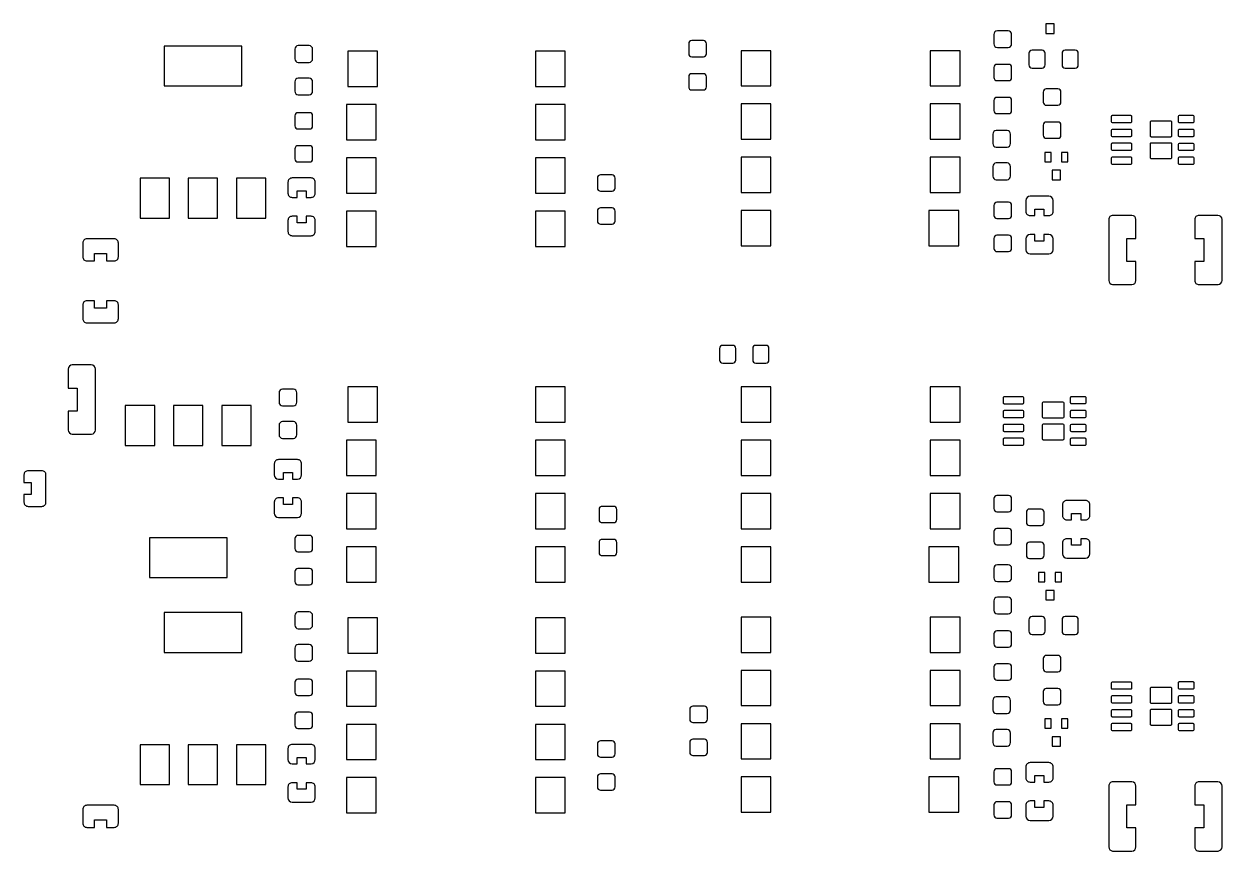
# Model space of a CAD drawing. Extents: x -210 to 210, y -160 to 160.
# Drawn here: x -20.4 to 36.7, y 54.9 to 94.3 of the extents above; entities that cross this region are included whole.
import ezdxf

# ---------------------------------------------------------------- set-up
doc = ezdxf.new("R2010")
doc.units = 0
doc.header["$MEASUREMENT"] = 0
doc.layers.get('0').update_dxf_attribs({"linetype": 'CONTINUOUS'})

msp = doc.modelspace()

# ---------------------------------------------------------------- linework, layer by layer
for points in [[(28.74, 94.345), (28.34, 94.345), (28.34, 94.345), (28.34, 93.895), (28.34, 93.895), (28.74, 93.895), (28.74, 93.895), (28.74, 94.345)], [(-9.97, 93.29), (-13.67, 93.29), (-13.67, 93.29), (-13.67, 91.39), (-13.67, 91.39), (-9.97, 91.39), (-9.97, 91.39), (-9.97, 93.29)], [(15.245, 93.07), (13.825, 93.07), (13.825, 93.07), (13.825, 91.39), (13.825, 91.39), (15.245, 91.39), (15.245, 91.39), (15.245, 93.07)], [(24.255, 93.07), (22.835, 93.07), (22.835, 93.07), (22.835, 91.39), (22.835, 91.39), (24.255, 91.39), (24.255, 91.39), (24.255, 93.07)], [(-3.505, 93.04), (-4.925, 93.04), (-4.925, 93.04), (-4.925, 91.36), (-4.925, 91.36), (-3.505, 91.36), (-3.505, 91.36), (-3.505, 93.04)], [(5.445, 93.04), (4.025, 93.04), (4.025, 93.04), (4.025, 91.36), (4.025, 91.36), (5.445, 91.36), (5.445, 91.36), (5.445, 93.04)], [(-3.565, 90.5), (-4.985, 90.5), (-4.985, 90.5), (-4.985, 88.82), (-4.985, 88.82), (-3.565, 88.82), (-3.565, 88.82), (-3.565, 90.5)], [(5.445, 90.5), (4.025, 90.5), (4.025, 90.5), (4.025, 88.82), (4.025, 88.82), (5.445, 88.82), (5.445, 88.82), (5.445, 90.5)], [(15.245, 90.53), (13.825, 90.53), (13.825, 90.53), (13.825, 88.85), (13.825, 88.85), (15.245, 88.85), (15.245, 88.85), (15.245, 90.53)], [(24.255, 90.53), (22.835, 90.53), (22.835, 90.53), (22.835, 88.85), (22.835, 88.85), (24.255, 88.85), (24.255, 88.85), (24.255, 90.53)], [(-3.565, 87.96), (-4.985, 87.96), (-4.985, 87.96), (-4.985, 86.28), (-4.985, 86.28), (-3.565, 86.28), (-3.565, 86.28), (-3.565, 87.96)], [(5.445, 87.96), (4.025, 87.96), (4.025, 87.96), (4.025, 86.28), (4.025, 86.28), (5.445, 86.28), (5.445, 86.28), (5.445, 87.96)], [(15.245, 87.99), (13.825, 87.99), (13.825, 87.99), (13.825, 86.31), (13.825, 86.31), (15.245, 86.31), (15.245, 86.31), (15.245, 87.99)], [(24.255, 87.99), (22.835, 87.99), (22.835, 87.99), (22.835, 86.31), (22.835, 86.31), (24.255, 86.31), (24.255, 86.31), (24.255, 87.99)], [(28.59, 88.22), (28.29, 88.22), (28.29, 88.22), (28.29, 87.77), (28.29, 87.77), (28.59, 87.77), (28.59, 87.77), (28.59, 88.22)], [(29.39, 88.22), (29.09, 88.22), (29.09, 88.22), (29.09, 87.77), (29.09, 87.77), (29.39, 87.77), (29.39, 87.77), (29.39, 88.22)], [(29.04, 87.37), (28.64, 87.37), (28.64, 87.37), (28.64, 86.92), (28.64, 86.92), (29.04, 86.92), (29.04, 86.92), (29.04, 87.37)], [(-13.42, 86.99), (-14.82, 86.99), (-14.82, 86.99), (-14.82, 85.09), (-14.82, 85.09), (-13.42, 85.09), (-13.42, 85.09), (-13.42, 86.99)], [(-11.12, 86.99), (-12.52, 86.99), (-12.52, 86.99), (-12.52, 85.09), (-12.52, 85.09), (-11.12, 85.09), (-11.12, 85.09), (-11.12, 86.99)], [(-8.82, 86.99), (-10.219999, 86.99), (-10.219999, 86.99), (-10.219999, 85.09), (-10.219999, 85.09), (-8.82, 85.09), (-8.82, 85.09), (-8.82, 86.99)], [(-3.565, 85.42), (-4.985, 85.42), (-4.985, 85.42), (-4.985, 83.74), (-4.985, 83.74), (-3.565, 83.74), (-3.565, 83.74), (-3.565, 85.42)], [(5.445, 85.42), (4.025, 85.42), (4.025, 85.42), (4.025, 83.74), (4.025, 83.74), (5.445, 83.74), (5.445, 83.74), (5.445, 85.42)], [(15.245, 85.45), (13.825, 85.45), (13.825, 85.45), (13.825, 83.77), (13.825, 83.77), (15.245, 83.77), (15.245, 83.77), (15.245, 85.45)], [(24.195, 85.45), (22.775, 85.45), (22.775, 85.45), (22.775, 83.77), (22.775, 83.77), (24.195, 83.77), (24.195, 83.77), (24.195, 85.45)], [(-3.505, 77.04), (-4.925, 77.04), (-4.925, 77.04), (-4.925, 75.36), (-4.925, 75.36), (-3.505, 75.36), (-3.505, 75.36), (-3.505, 77.04)], [(5.445, 77.04), (4.025, 77.04), (4.025, 77.04), (4.025, 75.36), (4.025, 75.36), (5.445, 75.36), (5.445, 75.36), (5.445, 77.04)], [(15.245, 77.04), (13.825, 77.04), (13.825, 77.04), (13.825, 75.36), (13.825, 75.36), (15.245, 75.36), (15.245, 75.36), (15.245, 77.04)], [(24.255, 77.04), (22.835, 77.04), (22.835, 77.04), (22.835, 75.36), (22.835, 75.36), (24.255, 75.36), (24.255, 75.36), (24.255, 77.04)], [(-14.12, 76.151997), (-15.52, 76.151997), (-15.52, 76.151997), (-15.52, 74.252998), (-15.52, 74.252998), (-14.12, 74.252998), (-14.12, 74.252998), (-14.12, 76.151997)], [(-11.82, 76.151997), (-13.22, 76.151997), (-13.22, 76.151997), (-13.22, 74.252998), (-13.22, 74.252998), (-11.82, 74.252998), (-11.82, 74.252998), (-11.82, 76.151997)], [(-9.52, 76.151997), (-10.92, 76.151997), (-10.92, 76.151997), (-10.92, 74.252998), (-10.92, 74.252998), (-9.52, 74.252998), (-9.52, 74.252998), (-9.52, 76.151997)], [(-3.565, 74.5), (-4.985, 74.5), (-4.985, 74.5), (-4.985, 72.82), (-4.985, 72.82), (-3.565, 72.82), (-3.565, 72.82), (-3.565, 74.5)], [(5.445, 74.5), (4.025, 74.5), (4.025, 74.5), (4.025, 72.82), (4.025, 72.82), (5.445, 72.82), (5.445, 72.82), (5.445, 74.5)], [(15.245, 74.5), (13.825, 74.5), (13.825, 74.5), (13.825, 72.82), (13.825, 72.82), (15.245, 72.82), (15.245, 72.82), (15.245, 74.5)], [(24.255, 74.5), (22.835, 74.5), (22.835, 74.5), (22.835, 72.82), (22.835, 72.82), (24.255, 72.82), (24.255, 72.82), (24.255, 74.5)], [(-3.565, 71.96), (-4.985, 71.96), (-4.985, 71.96), (-4.985, 70.28), (-4.985, 70.28), (-3.565, 70.28), (-3.565, 70.28), (-3.565, 71.96)], [(5.445, 71.96), (4.025, 71.96), (4.025, 71.96), (4.025, 70.28), (4.025, 70.28), (5.445, 70.28), (5.445, 70.28), (5.445, 71.96)], [(15.245, 71.96), (13.825, 71.96), (13.825, 71.96), (13.825, 70.28), (13.825, 70.28), (15.245, 70.28), (15.245, 70.28), (15.245, 71.96)], [(24.255, 71.96), (22.835, 71.96), (22.835, 71.96), (22.835, 70.28), (22.835, 70.28), (24.255, 70.28), (24.255, 70.28), (24.255, 71.96)], [(-10.67, 69.852002), (-14.37, 69.852002), (-14.37, 69.852002), (-14.37, 67.952002), (-14.37, 67.952002), (-10.67, 67.952002), (-10.67, 67.952002), (-10.67, 69.852002)], [(-3.565, 69.42), (-4.985, 69.42), (-4.985, 69.42), (-4.985, 67.74), (-4.985, 67.74), (-3.565, 67.74), (-3.565, 67.74), (-3.565, 69.42)], [(5.445, 69.42), (4.025, 69.42), (4.025, 69.42), (4.025, 67.74), (4.025, 67.74), (5.445, 67.74), (5.445, 67.74), (5.445, 69.42)], [(15.245, 69.42), (13.825, 69.42), (13.825, 69.42), (13.825, 67.74), (13.825, 67.74), (15.245, 67.74), (15.245, 67.74), (15.245, 69.42)], [(24.195, 69.42), (22.775, 69.42), (22.775, 69.42), (22.775, 67.74), (22.775, 67.74), (24.195, 67.74), (24.195, 67.74), (24.195, 69.42)], [(28.29, 68.195), (27.99, 68.195), (27.99, 68.195), (27.99, 67.745), (27.99, 67.745), (28.29, 67.745), (28.29, 67.745), (28.29, 68.195)], [(29.09, 68.195), (28.79, 68.195), (28.79, 68.195), (28.79, 67.745), (28.79, 67.745), (29.09, 67.745), (29.09, 67.745), (29.09, 68.195)], [(28.74, 67.345), (28.34, 67.345), (28.34, 67.345), (28.34, 66.895), (28.34, 66.895), (28.74, 66.895), (28.74, 66.895), (28.74, 67.345)], [(-9.97, 66.29), (-13.67, 66.29), (-13.67, 66.29), (-13.67, 64.389995), (-13.67, 64.389995), (-9.97, 64.389995), (-9.97, 64.389995), (-9.97, 66.29)], [(-3.505, 66.04), (-4.925, 66.04), (-4.925, 66.04), (-4.925, 64.36), (-4.925, 64.36), (-3.505, 64.36), (-3.505, 64.36), (-3.505, 66.04)], [(5.445, 66.04), (4.025, 66.04), (4.025, 66.04), (4.025, 64.36), (4.025, 64.36), (5.445, 64.36), (5.445, 64.36), (5.445, 66.04)], [(15.245, 66.07), (13.825, 66.07), (13.825, 66.07), (13.825, 64.389995), (13.825, 64.389995), (15.245, 64.389995), (15.245, 64.389995), (15.245, 66.07)], [(24.255, 66.07), (22.835, 66.07), (22.835, 66.07), (22.835, 64.389995), (22.835, 64.389995), (24.255, 64.389995), (24.255, 64.389995), (24.255, 66.07)], [(-3.565, 63.5), (-4.985, 63.5), (-4.985, 63.5), (-4.985, 61.82), (-4.985, 61.82), (-3.565, 61.82), (-3.565, 61.82), (-3.565, 63.5)], [(5.445, 63.5), (4.025, 63.5), (4.025, 63.5), (4.025, 61.82), (4.025, 61.82), (5.445, 61.82), (5.445, 61.82), (5.445, 63.5)], [(15.245, 63.53), (13.825, 63.53), (13.825, 63.53), (13.825, 61.85), (13.825, 61.85), (15.245, 61.85), (15.245, 61.85), (15.245, 63.53)], [(24.255, 63.53), (22.835, 63.53), (22.835, 63.53), (22.835, 61.85), (22.835, 61.85), (24.255, 61.85), (24.255, 61.85), (24.255, 63.53)], [(28.59, 61.22), (28.29, 61.22), (28.29, 61.22), (28.29, 60.77), (28.29, 60.77), (28.59, 60.77), (28.59, 60.77), (28.59, 61.22)], [(29.39, 61.22), (29.09, 61.22), (29.09, 61.22), (29.09, 60.77), (29.09, 60.77), (29.39, 60.77), (29.39, 60.77), (29.39, 61.22)], [(-3.565, 60.96), (-4.985, 60.96), (-4.985, 60.96), (-4.985, 59.28), (-4.985, 59.28), (-3.565, 59.28), (-3.565, 59.28), (-3.565, 60.96)], [(5.445, 60.96), (4.025, 60.96), (4.025, 60.96), (4.025, 59.28), (4.025, 59.28), (5.445, 59.28), (5.445, 59.28), (5.445, 60.96)], [(15.245, 60.99), (13.825, 60.99), (13.825, 60.99), (13.825, 59.31), (13.825, 59.31), (15.245, 59.31), (15.245, 59.31), (15.245, 60.99)], [(24.255, 60.99), (22.835, 60.99), (22.835, 60.99), (22.835, 59.31), (22.835, 59.31), (24.255, 59.31), (24.255, 59.31), (24.255, 60.99)], [(-13.42, 59.99), (-14.82, 59.99), (-14.82, 59.99), (-14.82, 58.09), (-14.82, 58.09), (-13.42, 58.09), (-13.42, 58.09), (-13.42, 59.99)], [(-11.12, 59.99), (-12.52, 59.99), (-12.52, 59.99), (-12.52, 58.09), (-12.52, 58.09), (-11.12, 58.09), (-11.12, 58.09), (-11.12, 59.99)], [(-8.82, 59.99), (-10.219999, 59.99), (-10.219999, 59.99), (-10.219999, 58.09), (-10.219999, 58.09), (-8.82, 58.09), (-8.82, 58.09), (-8.82, 59.99)], [(29.04, 60.37), (28.64, 60.37), (28.64, 60.37), (28.64, 59.92), (28.64, 59.92), (29.04, 59.92), (29.04, 59.92), (29.04, 60.37)], [(-3.565, 58.42), (-4.985, 58.42), (-4.985, 58.42), (-4.985, 56.74), (-4.985, 56.74), (-3.565, 56.74), (-3.565, 56.74), (-3.565, 58.42)], [(5.445, 58.42), (4.025, 58.42), (4.025, 58.42), (4.025, 56.74), (4.025, 56.74), (5.445, 56.74), (5.445, 56.74), (5.445, 58.42)], [(15.245, 58.45), (13.825, 58.45), (13.825, 58.45), (13.825, 56.77), (13.825, 56.77), (15.245, 56.77), (15.245, 56.77), (15.245, 58.45)], [(24.195, 58.45), (22.775, 58.45), (22.775, 58.45), (22.775, 56.77), (22.775, 56.77), (24.195, 56.77), (24.195, 56.77), (24.195, 58.45)]]:
    msp.add_lwpolyline(points)
for points in [[(26.715, 93.845, 0.403962), (26.545999, 94.02), (26.545999, 94.02), (26.033999, 94.02), (26.033999, 94.02, 0.404887), (25.865, 93.845), (25.865, 93.845), (25.865, 93.395), (25.865, 93.395, 0.404863), (26.033999, 93.22), (26.033999, 93.22), (26.545999, 93.22), (26.545999, 93.22, 0.403994), (26.715, 93.395), (26.715, 93.395), (26.715, 93.845)], [(-6.595, 93.14, 0.404325), (-6.764, 93.315), (-6.764, 93.315), (-7.276, 93.315), (-7.276, 93.315, 0.404474), (-7.445, 93.14), (-7.445, 93.14), (-7.445, 92.69), (-7.445, 92.69, 0.40441), (-7.276, 92.515), (-7.276, 92.515), (-6.764, 92.515), (-6.764, 92.515, 0.404286), (-6.595, 92.69), (-6.595, 92.69), (-6.595, 93.14)], [(12.175, 93.4, 0.414156), (12.025, 93.55), (12.025, 93.55), (11.475, 93.55), (11.475, 93.55, 0.414264), (11.325, 93.4), (11.325, 93.4), (11.325, 92.925), (11.325, 92.925, 0.414292), (11.475, 92.775), (11.475, 92.775), (12.025, 92.775), (12.025, 92.775, 0.414135), (12.175, 92.925), (12.175, 92.925), (12.175, 93.4)], [(28.315, 92.945, 0.413694), (28.165, 93.095), (28.165, 93.095), (27.69, 93.095), (27.69, 93.095, 0.4147), (27.54, 92.945), (27.54, 92.945), (27.54, 92.395), (27.54, 92.395, 0.4147), (27.69, 92.245), (27.69, 92.245), (28.165, 92.245), (28.165, 92.245, 0.413656), (28.315, 92.395), (28.315, 92.395), (28.315, 92.945)], [(29.89, 92.945, 0.413723), (29.74, 93.095), (29.74, 93.095), (29.265, 93.095), (29.265, 93.095, 0.4148), (29.115, 92.945), (29.115, 92.945), (29.115, 92.395), (29.115, 92.395, 0.414786), (29.265, 92.245), (29.265, 92.245), (29.74, 92.245), (29.74, 92.245, 0.413713), (29.89, 92.395), (29.89, 92.395), (29.89, 92.945)], [(12.175, 91.825, 0.414175), (12.025, 91.975), (12.025, 91.975), (11.475, 91.975), (11.475, 91.975, 0.414264), (11.325, 91.825), (11.325, 91.825), (11.325, 91.35), (11.325, 91.35, 0.414254), (11.475, 91.2), (11.475, 91.2), (12.025, 91.2), (12.025, 91.2, 0.414116), (12.175, 91.35), (12.175, 91.35), (12.175, 91.825)], [(26.715, 92.27, 0.413656), (26.565, 92.42), (26.565, 92.42), (26.015, 92.42), (26.015, 92.42, 0.414791), (25.865, 92.27), (25.865, 92.27), (25.865, 91.795), (25.865, 91.795, 0.414781), (26.015, 91.645), (26.015, 91.645), (26.565, 91.645), (26.565, 91.645, 0.413552), (26.715, 91.795), (26.715, 91.795), (26.715, 92.27)], [(-6.595, 91.59, 0.404333), (-6.764, 91.765), (-6.764, 91.765), (-7.276, 91.765), (-7.276, 91.765, 0.404457), (-7.445, 91.59), (-7.445, 91.59), (-7.445, 91.14), (-7.445, 91.14, 0.404403), (-7.276, 90.965), (-7.276, 90.965), (-6.764, 90.965), (-6.764, 90.965, 0.404302), (-6.595, 91.14), (-6.595, 91.14), (-6.595, 91.59)], [(26.715, 90.695, 0.413637), (26.565, 90.845), (26.565, 90.845), (26.015, 90.845), (26.015, 90.845, 0.4148), (25.865, 90.695), (25.865, 90.695), (25.865, 90.22), (25.865, 90.22, 0.414781), (26.015, 90.07), (26.015, 90.07), (26.565, 90.07), (26.565, 90.07, 0.41358), (26.715, 90.22), (26.715, 90.22), (26.715, 90.695)], [(29.065, 91.095, 0.413675), (28.915, 91.245), (28.915, 91.245), (28.365, 91.245), (28.365, 91.245, 0.414724), (28.215, 91.095), (28.215, 91.095), (28.215, 90.62), (28.215, 90.62, 0.414724), (28.365, 90.47), (28.365, 90.47), (28.915, 90.47), (28.915, 90.47, 0.413713), (29.065, 90.62), (29.065, 90.62), (29.065, 91.095)], [(-6.595, 89.965, 0.414127), (-6.745, 90.115), (-6.745, 90.115), (-7.295, 90.115), (-7.295, 90.115, 0.414291), (-7.445, 89.965), (-7.445, 89.965), (-7.445, 89.49), (-7.445, 89.49, 0.41431), (-7.295, 89.34), (-7.295, 89.34), (-6.745, 89.34), (-6.745, 89.34, 0.414136), (-6.595, 89.49), (-6.595, 89.49), (-6.595, 89.965)], [(29.065, 89.52, 0.413675), (28.915, 89.67), (28.915, 89.67), (28.365, 89.67), (28.365, 89.67, 0.414695), (28.215, 89.52), (28.215, 89.52), (28.215, 89.045), (28.215, 89.045, 0.414743), (28.365, 88.895), (28.365, 88.895), (28.915, 88.895), (28.915, 88.895, 0.413704), (29.065, 89.045), (29.065, 89.045), (29.065, 89.52)], [(32.442, 89.925, 0.415446), (32.392, 89.975), (32.392, 89.975), (31.502002, 89.975), (31.502002, 89.975, 0.413256), (31.452, 89.925), (31.452, 89.925), (31.452, 89.695), (31.452, 89.695, 0.412957), (31.502002, 89.645), (31.502002, 89.645), (32.392, 89.645), (32.392, 89.645, 0.41546), (32.442, 89.695), (32.442, 89.695), (32.442, 89.925)], [(34.352002, 89.662998, 0.41657), (34.302, 89.712998), (34.302, 89.712998), (33.36, 89.712998), (33.36, 89.712998, 0.41572), (33.31, 89.662998), (33.31, 89.662998), (33.31, 89.02), (33.31, 89.02, 0.414629), (33.36, 88.97), (33.36, 88.97), (34.302, 88.97), (34.302, 88.97, 0.415675), (34.352002, 89.02), (34.352002, 89.02), (34.352002, 89.662998)], [(35.412, 89.927998, 0.412432), (35.362002, 89.977998), (35.362002, 89.977998), (34.702, 89.977998), (34.702, 89.977998, 0.410198), (34.652, 89.927998), (34.652, 89.927998), (34.652, 89.697998), (34.652, 89.697998, 0.415863), (34.702, 89.647998), (34.702, 89.647998), (35.362002, 89.647998), (35.362002, 89.647998, 0.418191), (35.412, 89.697998), (35.412, 89.697998), (35.412, 89.927998)], [(26.665, 89.095, 0.403875), (26.496001, 89.27), (26.496001, 89.27), (25.984001, 89.27), (25.984001, 89.27, 0.404876), (25.815, 89.095), (25.815, 89.095), (25.815, 88.645), (25.815, 88.645, 0.40482), (25.984001, 88.47), (25.984001, 88.47), (26.496001, 88.47), (26.496001, 88.47, 0.403875), (26.665, 88.645), (26.665, 88.645), (26.665, 89.095)], [(32.442, 89.265, 0.415474), (32.392, 89.315), (32.392, 89.315), (31.502002, 89.315), (31.502002, 89.315, 0.413199), (31.452, 89.265), (31.452, 89.265), (31.452, 89.035), (31.452, 89.035, 0.413014), (31.502002, 88.985), (31.502002, 88.985), (32.392, 88.985), (32.392, 88.985, 0.415517), (32.442, 89.035), (32.442, 89.035), (32.442, 89.265)], [(35.412, 89.267002, 0.418252), (35.362002, 89.317998), (35.362002, 89.317998), (34.702, 89.317998), (34.702, 89.317998, 0.415947), (34.652, 89.267002), (34.652, 89.267002), (34.652, 89.037998), (34.652, 89.037998, 0.415847), (34.702, 88.987002), (34.702, 88.987002), (35.362002, 88.987002), (35.362002, 88.987002, 0.418238), (35.412, 89.037998), (35.412, 89.037998), (35.412, 89.267002)], [(-6.595, 88.39, 0.414108), (-6.745, 88.54), (-6.745, 88.54), (-7.295, 88.54), (-7.295, 88.54, 0.414262), (-7.445, 88.39), (-7.445, 88.39), (-7.445, 87.915), (-7.445, 87.915, 0.414291), (-7.295, 87.765), (-7.295, 87.765), (-6.745, 87.765), (-6.745, 87.765, 0.414125), (-6.595, 87.915), (-6.595, 87.915), (-6.595, 88.39)], [(32.442, 88.605, 0.415589), (32.392, 88.655), (32.392, 88.655), (31.502002, 88.655), (31.502002, 88.655, 0.413228), (31.452, 88.605), (31.452, 88.605), (31.452, 88.375), (31.452, 88.375, 0.413142), (31.502002, 88.325), (31.502002, 88.325), (32.392, 88.325), (32.392, 88.325, 0.415532), (32.442, 88.375), (32.442, 88.375), (32.442, 88.605)], [(34.352002, 88.62, 0.415646), (34.302, 88.67), (34.302, 88.67), (33.36, 88.67), (33.36, 88.67, 0.414801), (33.31, 88.62), (33.31, 88.62), (33.31, 87.977002), (33.31, 87.977002, 0.415518), (33.36, 87.927002), (33.36, 87.927002), (34.302, 87.927002), (34.302, 87.927002, 0.416657), (34.352002, 87.977002), (34.352002, 87.977002), (34.352002, 88.62)], [(35.412, 88.602998, 0.412446), (35.362002, 88.652998), (35.362002, 88.652998), (34.702, 88.652998), (34.702, 88.652998, 0.410198), (34.652, 88.602998), (34.652, 88.602998), (34.652, 88.372998), (34.652, 88.372998, 0.415806), (34.702, 88.322998), (34.702, 88.322998), (35.362002, 88.322998), (35.362002, 88.322998, 0.418133), (35.412, 88.372998), (35.412, 88.372998), (35.412, 88.602998)], [(32.442, 87.945, 0.415532), (32.392, 87.995), (32.392, 87.995), (31.502002, 87.995), (31.502002, 87.995, 0.413228), (31.452, 87.945), (31.452, 87.945), (31.452, 87.715), (31.452, 87.715, 0.413142), (31.502002, 87.665), (31.502002, 87.665), (32.392, 87.665), (32.392, 87.665, 0.415532), (32.442, 87.715), (32.442, 87.715), (32.442, 87.945)], [(35.412, 87.942998, 0.4124), (35.362002, 87.992002), (35.362002, 87.992002), (34.702, 87.992002), (34.702, 87.992002, 0.41013), (34.652, 87.942998), (34.652, 87.942998), (34.652, 87.713008), (34.652, 87.713008, 0.41592), (34.702, 87.662998), (34.702, 87.662998), (35.362002, 87.662998), (35.362002, 87.662998, 0.418249), (35.412, 87.713008), (35.412, 87.713008), (35.412, 87.942998)], [(26.665, 87.545, 0.403875), (26.496001, 87.72), (26.496001, 87.72), (25.984001, 87.72), (25.984001, 87.72, 0.404844), (25.815, 87.545), (25.815, 87.545), (25.815, 87.095), (25.815, 87.095, 0.404845), (25.984001, 86.92), (25.984001, 86.92), (26.496001, 86.92), (26.496001, 86.92, 0.403879), (26.665, 87.095), (26.665, 87.095), (26.665, 87.545)], [(-6.47, 86.802002, 0.415066), (-6.67, 87.002998), (-6.67, 87.002998), (-7.57, 87.002998), (-7.57, 87.002998, 0.41514), (-7.77, 86.802002), (-7.77, 86.802002), (-7.77, 86.277998), (-7.77, 86.277998, 0.415125), (-7.57, 86.077002), (-7.57, 86.077002), (-7.337, 86.077002), (-7.337, 86.077002), (-7.337, 86.386006), (-7.337, 86.386006), (-6.903, 86.386006), (-6.903, 86.386006), (-6.903, 86.077002), (-6.903, 86.077002), (-6.67, 86.077002), (-6.67, 86.077002, 0.415073), (-6.47, 86.277998), (-6.47, 86.277998), (-6.47, 86.802002)], [(7.825, 87, 0.414069), (7.675, 87.15), (7.675, 87.15), (7.125, 87.15), (7.125, 87.15, 0.41433), (6.975, 87), (6.975, 87), (6.975, 86.525), (6.975, 86.525, 0.414349), (7.125, 86.375), (7.125, 86.375), (7.675, 86.375), (7.675, 86.375, 0.414048), (7.825, 86.525), (7.825, 86.525), (7.825, 87)], [(26.715, 85.695, 0.413656), (26.565, 85.845), (26.565, 85.845), (26.015, 85.845), (26.015, 85.845, 0.4148), (25.865, 85.695), (25.865, 85.695), (25.865, 85.22), (25.865, 85.22, 0.414781), (26.015, 85.07), (26.015, 85.07), (26.565, 85.07), (26.565, 85.07, 0.413599), (26.715, 85.22), (26.715, 85.22), (26.715, 85.695)], [(28.69, 85.932998, 0.413279), (28.49, 86.133008), (28.49, 86.133008), (27.59, 86.133008), (27.59, 86.133008, 0.414066), (27.39, 85.932998), (27.39, 85.932998), (27.39, 85.407998), (27.39, 85.407998, 0.415529), (27.59, 85.207998), (27.59, 85.207998), (27.823, 85.207998), (27.823, 85.207998), (27.823, 85.515996), (27.823, 85.515996), (28.255999, 85.515996), (28.255999, 85.515996), (28.255999, 85.207998), (28.255999, 85.207998), (28.49, 85.207998), (28.49, 85.207998, 0.414732), (28.69, 85.407998), (28.69, 85.407998), (28.69, 85.932998)], [(-6.47, 84.977002, 0.415059), (-6.67, 85.176992), (-6.67, 85.176992), (-6.903, 85.176992), (-6.903, 85.176992), (-6.903, 84.868994), (-6.903, 84.868994), (-7.337, 84.868994), (-7.337, 84.868994), (-7.337, 85.176992), (-7.337, 85.176992), (-7.57, 85.176992), (-7.57, 85.176992, 0.415126), (-7.77, 84.977002), (-7.77, 84.977002), (-7.77, 84.452998), (-7.77, 84.452998, 0.41514), (-7.57, 84.252002), (-7.57, 84.252002), (-6.67, 84.252002), (-6.67, 84.252002, 0.415066), (-6.47, 84.452998), (-6.47, 84.452998), (-6.47, 84.977002)], [(7.825, 85.425, 0.414078), (7.675, 85.575), (7.675, 85.575), (7.125, 85.575), (7.125, 85.575, 0.414321), (6.975, 85.425), (6.975, 85.425), (6.975, 84.95), (6.975, 84.95, 0.41434), (7.125, 84.8), (7.125, 84.8), (7.675, 84.8), (7.675, 84.8, 0.414059), (7.825, 84.95), (7.825, 84.95), (7.825, 85.425)], [(32.64, 85.02, 0.413956), (32.44, 85.22), (32.44, 85.22), (31.54, 85.22), (31.54, 85.22, 0.414797), (31.34, 85.02), (31.34, 85.02), (31.34, 82.12), (31.34, 82.12, 0.395917), (31.527002, 81.92), (31.527002, 81.92), (32.44, 81.92), (32.44, 81.92, 0.413949), (32.64, 82.12), (32.64, 82.12), (32.64, 83.02), (32.64, 83.02), (32.205999, 83.02), (32.205999, 83.02), (32.205999, 84.12), (32.205999, 84.12), (32.64, 84.12), (32.64, 84.12), (32.64, 85.02)], [(36.740002, 85.02, 0.414003), (36.540002, 85.22), (36.540002, 85.22), (35.640002, 85.22), (35.640002, 85.22, 0.414836), (35.440002, 85.02), (35.440002, 85.02), (35.440002, 84.12), (35.440002, 84.12), (35.873, 84.12), (35.873, 84.12), (35.873, 83.02), (35.873, 83.02), (35.440002, 83.02), (35.440002, 83.02), (35.440002, 82.12), (35.440002, 82.12, 0.414836), (35.640002, 81.92), (35.640002, 81.92), (36.552002, 81.92), (36.552002, 81.92, 0.396591), (36.740002, 82.12), (36.740002, 82.12), (36.740002, 85.02)], [(-15.85, 83.9, 0.414358), (-16.05, 84.1), (-16.05, 84.1), (-17.35, 84.1), (-17.35, 84.1, 0.414425), (-17.549999, 83.9), (-17.549999, 83.9), (-17.549999, 83.25), (-17.549999, 83.25, 0.414439), (-17.35, 83.05), (-17.35, 83.05), (-16.983, 83.05), (-16.983, 83.05), (-16.983, 83.4), (-16.983, 83.4), (-16.417001, 83.4), (-16.417001, 83.4), (-16.417001, 83.05), (-16.417001, 83.05), (-16.05, 83.05), (-16.05, 83.05, 0.414373), (-15.85, 83.25), (-15.85, 83.25), (-15.85, 83.9)], [(26.715, 84.12, 0.413618), (26.565, 84.27), (26.565, 84.27), (26.015, 84.27), (26.015, 84.27, 0.414781), (25.865, 84.12), (25.865, 84.12), (25.865, 83.645), (25.865, 83.645, 0.4148), (26.015, 83.495), (26.015, 83.495), (26.565, 83.495), (26.565, 83.495, 0.413599), (26.715, 83.645), (26.715, 83.645), (26.715, 84.12)], [(28.69, 84.107998, 0.413289), (28.49, 84.307002), (28.49, 84.307002), (28.255999, 84.307002), (28.255999, 84.307002), (28.255999, 83.999004), (28.255999, 83.999004), (27.823, 83.999004), (27.823, 83.999004), (27.823, 84.307002), (27.823, 84.307002), (27.59, 84.307002), (27.59, 84.307002, 0.414075), (27.39, 84.107998), (27.39, 84.107998), (27.39, 83.582002), (27.39, 83.582002, 0.414114), (27.59, 83.382998), (27.59, 83.382998), (28.49, 83.382998), (28.49, 83.382998, 0.413289), (28.69, 83.582002), (28.69, 83.582002), (28.69, 84.107998)], [(-15.85, 80.95, 0.414344), (-16.05, 81.150005), (-16.05, 81.150005), (-16.417001, 81.150005), (-16.417001, 81.150005), (-16.417001, 80.799995), (-16.417001, 80.799995), (-16.983, 80.799995), (-16.983, 80.799995), (-16.983, 81.150005), (-16.983, 81.150005), (-17.35, 81.150005), (-17.35, 81.150005, 0.414439), (-17.549999, 80.95), (-17.549999, 80.95), (-17.549999, 80.300005), (-17.549999, 80.300005, 0.414444), (-17.35, 80.1), (-17.35, 80.1), (-16.05, 80.1), (-16.05, 80.1, 0.414385), (-15.85, 80.300005), (-15.85, 80.300005), (-15.85, 80.95)], [(13.575, 78.875, 0.414106), (13.425, 79.025), (13.425, 79.025), (12.95, 79.025), (12.95, 79.025, 0.414292), (12.8, 78.875), (12.8, 78.875), (12.8, 78.325005), (12.8, 78.325005, 0.414361), (12.95, 78.175), (12.95, 78.175), (13.425, 78.175), (13.425, 78.175, 0.414052), (13.575, 78.325005), (13.575, 78.325005), (13.575, 78.875)], [(15.15, 78.875, 0.414125), (15, 79.025), (15, 79.025), (14.525, 79.025), (14.525, 79.025, 0.414264), (14.375, 78.875), (14.375, 78.875), (14.375, 78.325005), (14.375, 78.325005, 0.414321), (14.525, 78.175), (14.525, 78.175), (15, 78.175), (15, 78.175, 0.414078), (15.15, 78.325005), (15.15, 78.325005), (15.15, 78.875)], [(-16.945001, 77.89, 0.413661), (-17.145, 78.089995), (-17.145, 78.089995), (-18.045999, 78.089995), (-18.045999, 78.089995, 0.413686), (-18.246001, 77.89), (-18.246001, 77.89), (-18.246001, 76.99), (-18.246001, 76.99), (-17.812001, 76.99), (-17.812001, 76.99), (-17.812001, 75.889995), (-17.812001, 75.889995), (-18.246001, 75.889995), (-18.246001, 75.889995), (-18.246001, 74.989995), (-18.246001, 74.989995, 0.413693), (-18.045999, 74.79), (-18.045999, 74.79), (-17.132999, 74.79), (-17.132999, 74.79, 0.396209), (-16.945001, 74.989995), (-16.945001, 74.989995), (-16.945001, 77.89)], [(-7.345, 76.765, 0.404342), (-7.514, 76.94), (-7.514, 76.94), (-8.026, 76.94), (-8.026, 76.94, 0.404472), (-8.195, 76.765), (-8.195, 76.765), (-8.195, 76.315), (-8.195, 76.315, 0.404426), (-8.026, 76.14), (-8.026, 76.14), (-7.514, 76.14), (-7.514, 76.14, 0.404325), (-7.345, 76.315), (-7.345, 76.315), (-7.345, 76.765)], [(27.3, 76.525005, 0.412345), (27.25, 76.574995), (27.25, 76.574995), (26.36, 76.574995), (26.36, 76.574995, 0.415588), (26.31, 76.525005), (26.31, 76.525005), (26.31, 76.295005), (26.31, 76.295005, 0.415775), (26.36, 76.245005), (26.36, 76.245005), (27.25, 76.245005), (27.25, 76.245005, 0.412373), (27.3, 76.295005), (27.3, 76.295005), (27.3, 76.525005)], [(30.27, 76.526997, 0.415459), (30.22, 76.577998), (30.22, 76.577998), (29.56, 76.577998), (29.56, 76.577998, 0.419032), (29.51, 76.526997), (29.51, 76.526997), (29.51, 76.297998), (29.51, 76.297998, 0.418916), (29.56, 76.246997), (29.56, 76.246997), (30.22, 76.246997), (30.22, 76.246997, 0.415431), (30.27, 76.297998), (30.27, 76.297998), (30.27, 76.526997)], [(29.21, 76.263003, 0.413366), (29.16, 76.312998), (29.16, 76.312998), (28.217, 76.312998), (28.217, 76.312998, 0.412806), (28.167, 76.263003), (28.167, 76.263003), (28.167, 75.620005), (28.167, 75.620005, 0.411846), (28.217, 75.57), (28.217, 75.57), (29.16, 75.57), (29.16, 75.57, 0.412629), (29.21, 75.620005), (29.21, 75.620005), (29.21, 76.263003)], [(-7.345, 75.214995, 0.404317), (-7.514, 75.389995), (-7.514, 75.389995), (-8.026, 75.389995), (-8.026, 75.389995, 0.404433), (-8.195, 75.214995), (-8.195, 75.214995), (-8.195, 74.764995), (-8.195, 74.764995, 0.4044), (-8.026, 74.589995), (-8.026, 74.589995), (-7.514, 74.589995), (-7.514, 74.589995, 0.404317), (-7.345, 74.764995), (-7.345, 74.764995), (-7.345, 75.214995)], [(27.3, 75.865, 0.41243), (27.25, 75.915), (27.25, 75.915), (26.36, 75.915), (26.36, 75.915, 0.415588), (26.31, 75.865), (26.31, 75.865), (26.31, 75.635), (26.31, 75.635, 0.415804), (26.36, 75.585), (26.36, 75.585), (27.25, 75.585), (27.25, 75.585, 0.412345), (27.3, 75.635), (27.3, 75.635), (27.3, 75.865)], [(30.27, 75.866997, 0.415414), (30.22, 75.916997), (30.22, 75.916997), (29.56, 75.916997), (29.56, 75.916997, 0.418934), (29.51, 75.866997), (29.51, 75.866997), (29.51, 75.636997), (29.51, 75.636997, 0.413068), (29.56, 75.586997), (29.56, 75.586997), (30.22, 75.586997), (30.22, 75.586997, 0.409665), (30.27, 75.636997), (30.27, 75.636997), (30.27, 75.866997)], [(27.3, 75.205, 0.412487), (27.25, 75.255), (27.25, 75.255), (26.36, 75.255), (26.36, 75.255, 0.415746), (26.31, 75.205), (26.31, 75.205), (26.31, 74.975), (26.31, 74.975, 0.415789), (26.36, 74.925), (26.36, 74.925), (27.25, 74.925), (27.25, 74.925, 0.412374), (27.3, 74.975), (27.3, 74.975), (27.3, 75.205)], [(29.21, 75.219995, 0.412629), (29.16, 75.269995), (29.16, 75.269995), (28.217, 75.269995), (28.217, 75.269995, 0.411987), (28.167, 75.219995), (28.167, 75.219995), (28.167, 74.576997), (28.167, 74.576997, 0.412608), (28.217, 74.527002), (28.217, 74.527002), (29.16, 74.527002), (29.16, 74.527002, 0.413451), (29.21, 74.576997), (29.21, 74.576997), (29.21, 75.219995)], [(30.27, 75.203003, 0.409805), (30.22, 75.253003), (30.22, 75.253003), (29.56, 75.253003), (29.56, 75.253003, 0.41321), (29.51, 75.203003), (29.51, 75.203003), (29.51, 74.973003), (29.51, 74.973003, 0.41908), (29.56, 74.923003), (29.56, 74.923003), (30.22, 74.923003), (30.22, 74.923003, 0.415558), (30.27, 74.973003), (30.27, 74.973003), (30.27, 75.203003)], [(27.3, 74.545005, 0.412374), (27.25, 74.594995), (27.25, 74.594995), (26.36, 74.594995), (26.36, 74.594995, 0.415717), (26.31, 74.545005), (26.31, 74.545005), (26.31, 74.314995), (26.31, 74.314995, 0.41576), (26.36, 74.265005), (26.36, 74.265005), (27.25, 74.265005), (27.25, 74.265005, 0.412374), (27.3, 74.314995), (27.3, 74.314995), (27.3, 74.545005)], [(30.27, 74.542998, 0.409763), (30.22, 74.592998), (30.22, 74.592998), (29.56, 74.592998), (29.56, 74.592998, 0.41321), (29.51, 74.542998), (29.51, 74.542998), (29.51, 74.312998), (29.51, 74.312998, 0.419003), (29.56, 74.262002), (29.56, 74.262002), (30.22, 74.262002), (30.22, 74.262002, 0.415602), (30.27, 74.312998), (30.27, 74.312998), (30.27, 74.542998)], [(-7.12, 73.376997, 0.415139), (-7.32, 73.577998), (-7.32, 73.577998), (-8.22, 73.577998), (-8.22, 73.577998, 0.415183), (-8.42, 73.376997), (-8.42, 73.376997), (-8.42, 72.852002), (-8.42, 72.852002, 0.413722), (-8.22, 72.651997), (-8.22, 72.651997), (-7.987, 72.651997), (-7.987, 72.651997), (-7.987, 72.961001), (-7.987, 72.961001), (-7.553, 72.961001), (-7.553, 72.961001), (-7.553, 72.651997), (-7.553, 72.651997), (-7.32, 72.651997), (-7.32, 72.651997, 0.413665), (-7.12, 72.852002), (-7.12, 72.852002), (-7.12, 73.376997)], [(-19.300001, 72.849995, 0.414351), (-19.5, 73.05), (-19.5, 73.05), (-20.15, 73.05), (-20.15, 73.05, 0.414439), (-20.35, 72.849995), (-20.35, 72.849995), (-20.35, 72.483003), (-20.35, 72.483003), (-20, 72.483003), (-20, 72.483003), (-20, 71.916997), (-20, 71.916997), (-20.35, 71.916997), (-20.35, 71.916997), (-20.35, 71.549995), (-20.35, 71.549995, 0.41441), (-20.15, 71.35), (-20.15, 71.35), (-19.5, 71.35), (-19.5, 71.35, 0.414364), (-19.300001, 71.549995), (-19.300001, 71.549995), (-19.300001, 72.849995)], [(-7.12, 71.552002, 0.415109), (-7.32, 71.753003), (-7.32, 71.753003), (-7.553, 71.753003), (-7.553, 71.753003), (-7.553, 71.443999), (-7.553, 71.443999), (-7.987, 71.443999), (-7.987, 71.443999), (-7.987, 71.753003), (-7.987, 71.753003), (-8.22, 71.753003), (-8.22, 71.753003, 0.415154), (-8.42, 71.552002), (-8.42, 71.552002), (-8.42, 71.027002), (-8.42, 71.027002, 0.413717), (-8.22, 70.827002), (-8.22, 70.827002), (-7.32, 70.827002), (-7.32, 70.827002, 0.413687), (-7.12, 71.027002), (-7.12, 71.027002), (-7.12, 71.552002)], [(26.715, 71.719995, 0.413628), (26.565, 71.87), (26.565, 71.87), (26.015, 71.87), (26.015, 71.87, 0.414781), (25.865, 71.719995), (25.865, 71.719995), (25.865, 71.245), (25.865, 71.245, 0.41481), (26.015, 71.094995), (26.015, 71.094995), (26.565, 71.094995), (26.565, 71.094995, 0.413609), (26.715, 71.245), (26.715, 71.245), (26.715, 71.719995)], [(30.44, 71.432002, 0.414728), (30.24, 71.631997), (30.24, 71.631997), (29.34, 71.631997), (29.34, 71.631997, 0.415522), (29.14, 71.432002), (29.14, 71.432002), (29.14, 70.908003), (29.14, 70.908003, 0.415547), (29.34, 70.707998), (29.34, 70.707998), (29.572998, 70.707998), (29.572998, 70.707998), (29.572998, 71.016001), (29.572998, 71.016001), (30.006001, 71.016001), (30.006001, 71.016001), (30.006001, 70.707998), (30.006001, 70.707998), (30.24, 70.707998), (30.24, 70.707998, 0.414764), (30.44, 70.908003), (30.44, 70.908003), (30.44, 71.432002)], [(7.905, 71.2, 0.414125), (7.755, 71.35), (7.755, 71.35), (7.205, 71.35), (7.205, 71.35, 0.414292), (7.055, 71.2), (7.055, 71.2), (7.055, 70.725), (7.055, 70.725, 0.414341), (7.205, 70.575), (7.205, 70.575), (7.755, 70.575), (7.755, 70.575, 0.414078), (7.905, 70.725), (7.905, 70.725), (7.905, 71.2)], [(28.265, 71.07, 0.413704), (28.115, 71.220005), (28.115, 71.220005), (27.565, 71.220005), (27.565, 71.220005, 0.414714), (27.415, 71.07), (27.415, 71.07), (27.415, 70.594995), (27.415, 70.594995, 0.414695), (27.565, 70.445), (27.565, 70.445), (28.115, 70.445), (28.115, 70.445, 0.413718), (28.265, 70.594995), (28.265, 70.594995), (28.265, 71.07)], [(26.715, 70.145005, 0.413628), (26.565, 70.295), (26.565, 70.295), (26.015, 70.295), (26.015, 70.295, 0.414772), (25.865, 70.145005), (25.865, 70.145005), (25.865, 69.67), (25.865, 69.67, 0.41481), (26.015, 69.519995), (26.015, 69.519995), (26.565, 69.519995), (26.565, 69.519995, 0.413609), (26.715, 69.67), (26.715, 69.67), (26.715, 70.145005)], [(-6.595, 69.815, 0.414117), (-6.745, 69.964995), (-6.745, 69.964995), (-7.295, 69.964995), (-7.295, 69.964995, 0.414291), (-7.445, 69.815), (-7.445, 69.815), (-7.445, 69.34), (-7.445, 69.34, 0.41431), (-7.295, 69.190005), (-7.295, 69.190005), (-6.745, 69.190005), (-6.745, 69.190005, 0.414108), (-6.595, 69.34), (-6.595, 69.34), (-6.595, 69.815)], [(7.905, 69.625, 0.414087), (7.755, 69.775), (7.755, 69.775), (7.205, 69.775), (7.205, 69.775, 0.414292), (7.055, 69.625), (7.055, 69.625), (7.055, 69.15), (7.055, 69.15, 0.414322), (7.205, 69), (7.205, 69), (7.755, 69), (7.755, 69, 0.414097), (7.905, 69.15), (7.905, 69.15), (7.905, 69.625)], [(30.44, 69.606997, 0.414742), (30.24, 69.807002), (30.24, 69.807002), (30.006001, 69.807002), (30.006001, 69.807002), (30.006001, 69.498999), (30.006001, 69.498999), (29.572998, 69.498999), (29.572998, 69.498999), (29.572998, 69.807002), (29.572998, 69.807002), (29.34, 69.807002), (29.34, 69.807002, 0.415533), (29.14, 69.606997), (29.14, 69.606997), (29.14, 69.081997), (29.14, 69.081997, 0.414107), (29.34, 68.883003), (29.34, 68.883003), (30.24, 68.883003), (30.24, 68.883003, 0.413292), (30.44, 69.081997), (30.44, 69.081997), (30.44, 69.606997)], [(28.265, 69.495, 0.413704), (28.115, 69.645005), (28.115, 69.645005), (27.565, 69.645005), (27.565, 69.645005, 0.414681), (27.415, 69.495), (27.415, 69.495), (27.415, 69.020005), (27.415, 69.020005, 0.414724), (27.565, 68.87), (27.565, 68.87), (28.115, 68.87), (28.115, 68.87, 0.413732), (28.265, 69.020005), (28.265, 69.020005), (28.265, 69.495)], [(26.715, 68.394995, 0.403947), (26.545999, 68.570005), (26.545999, 68.570005), (26.033999, 68.570005), (26.033999, 68.570005, 0.404839), (25.865, 68.394995), (25.865, 68.394995), (25.865, 67.945005), (25.865, 67.945005, 0.404871), (26.033999, 67.769995), (26.033999, 67.769995), (26.545999, 67.769995), (26.545999, 67.769995, 0.403978), (26.715, 67.945005), (26.715, 67.945005), (26.715, 68.394995)], [(-6.595, 68.24, 0.414108), (-6.745, 68.389995), (-6.745, 68.389995), (-7.295, 68.389995), (-7.295, 68.389995, 0.41431), (-7.445, 68.24), (-7.445, 68.24), (-7.445, 67.764995), (-7.445, 67.764995, 0.414282), (-7.295, 67.615), (-7.295, 67.615), (-6.745, 67.615), (-6.745, 67.615, 0.414098), (-6.595, 67.764995), (-6.595, 67.764995), (-6.595, 68.24)], [(26.715, 66.845, 0.40397), (26.545999, 67.02), (26.545999, 67.02), (26.033999, 67.02), (26.033999, 67.02, 0.404871), (25.865, 66.845), (25.865, 66.845), (25.865, 66.395), (25.865, 66.395, 0.404871), (26.033999, 66.22), (26.033999, 66.22), (26.545999, 66.22), (26.545999, 66.22, 0.403986), (26.715, 66.395), (26.715, 66.395), (26.715, 66.845)], [(-6.595, 66.140005, 0.404325), (-6.764, 66.315005), (-6.764, 66.315005), (-7.276, 66.315005), (-7.276, 66.315005, 0.404466), (-7.445, 66.140005), (-7.445, 66.140005), (-7.445, 65.690005), (-7.445, 65.690005, 0.404427), (-7.276, 65.514995), (-7.276, 65.514995), (-6.764, 65.514995), (-6.764, 65.514995, 0.404326), (-6.595, 65.690005), (-6.595, 65.690005), (-6.595, 66.140005)], [(28.315, 65.945, 0.41369), (28.165, 66.095), (28.165, 66.095), (27.69, 66.095), (27.69, 66.095, 0.4147), (27.54, 65.945), (27.54, 65.945), (27.54, 65.395), (27.54, 65.395, 0.414719), (27.69, 65.245005), (27.69, 65.245005), (28.165, 65.245005), (28.165, 65.245005, 0.413709), (28.315, 65.395), (28.315, 65.395), (28.315, 65.945)], [(29.89, 65.945, 0.413704), (29.74, 66.095), (29.74, 66.095), (29.265, 66.095), (29.265, 66.095, 0.4148), (29.115, 65.945), (29.115, 65.945), (29.115, 65.395), (29.115, 65.395, 0.414796), (29.265, 65.245005), (29.265, 65.245005), (29.74, 65.245005), (29.74, 65.245005, 0.413751), (29.89, 65.395), (29.89, 65.395), (29.89, 65.945)], [(26.715, 65.27, 0.413628), (26.565, 65.42), (26.565, 65.42), (26.015, 65.42), (26.015, 65.42, 0.414772), (25.865, 65.27), (25.865, 65.27), (25.865, 64.795), (25.865, 64.795, 0.4148), (26.015, 64.645), (26.015, 64.645), (26.565, 64.645), (26.565, 64.645, 0.413599), (26.715, 64.795), (26.715, 64.795), (26.715, 65.27)], [(-6.595, 64.59, 0.404309), (-6.764, 64.765), (-6.764, 64.765), (-7.276, 64.765), (-7.276, 64.765, 0.404433), (-7.445, 64.59), (-7.445, 64.59), (-7.445, 64.14), (-7.445, 64.14, 0.404409), (-7.276, 63.965), (-7.276, 63.965), (-6.764, 63.965), (-6.764, 63.965, 0.404309), (-6.595, 64.14), (-6.595, 64.14), (-6.595, 64.59)], [(29.065, 64.095, 0.413675), (28.915, 64.245), (28.915, 64.245), (28.365, 64.245), (28.365, 64.245, 0.414714), (28.215, 64.095), (28.215, 64.095), (28.215, 63.62), (28.215, 63.62, 0.414729), (28.365, 63.47), (28.365, 63.47), (28.915, 63.47), (28.915, 63.47, 0.413713), (29.065, 63.62), (29.065, 63.62), (29.065, 64.095)], [(26.715, 63.695, 0.413628), (26.565, 63.845), (26.565, 63.845), (26.015, 63.845), (26.015, 63.845, 0.4148), (25.865, 63.695), (25.865, 63.695), (25.865, 63.22), (25.865, 63.22, 0.414781), (26.015, 63.07), (26.015, 63.07), (26.565, 63.07), (26.565, 63.07, 0.413609), (26.715, 63.22), (26.715, 63.22), (26.715, 63.695)], [(-6.595, 62.965, 0.414117), (-6.745, 63.115), (-6.745, 63.115), (-7.295, 63.115), (-7.295, 63.115, 0.414291), (-7.445, 62.965), (-7.445, 62.965), (-7.445, 62.49), (-7.445, 62.49, 0.414272), (-7.295, 62.34), (-7.295, 62.34), (-6.745, 62.34), (-6.745, 62.34, 0.414116), (-6.595, 62.49), (-6.595, 62.49), (-6.595, 62.965)], [(32.442, 62.925005, 0.415417), (32.392, 62.974995), (32.392, 62.974995), (31.502002, 62.974995), (31.502002, 62.974995, 0.41317), (31.452, 62.925005), (31.452, 62.925005), (31.452, 62.694995), (31.452, 62.694995, 0.413014), (31.502002, 62.645005), (31.502002, 62.645005), (32.392, 62.645005), (32.392, 62.645005, 0.415489), (32.442, 62.694995), (32.442, 62.694995), (32.442, 62.925005)], [(35.412, 62.927002, 0.418224), (35.362002, 62.977998), (35.362002, 62.977998), (34.702, 62.977998), (34.702, 62.977998, 0.415918), (34.652, 62.927002), (34.652, 62.927002), (34.652, 62.697998), (34.652, 62.697998, 0.415932), (34.702, 62.647002), (34.702, 62.647002), (35.362002, 62.647002), (35.362002, 62.647002, 0.418209), (35.412, 62.697998), (35.412, 62.697998), (35.412, 62.927002)], [(26.665, 62.095, 0.403871), (26.496001, 62.27), (26.496001, 62.27), (25.984001, 62.27), (25.984001, 62.27, 0.40486), (25.815, 62.095), (25.815, 62.095), (25.815, 61.645), (25.815, 61.645, 0.404836), (25.984001, 61.47), (25.984001, 61.47), (26.496001, 61.47), (26.496001, 61.47, 0.403867), (26.665, 61.645), (26.665, 61.645), (26.665, 62.095)], [(29.065, 62.519995, 0.413685), (28.915, 62.67), (28.915, 62.67), (28.365, 62.67), (28.365, 62.67, 0.414714), (28.215, 62.519995), (28.215, 62.519995), (28.215, 62.045), (28.215, 62.045, 0.414738), (28.365, 61.895), (28.365, 61.895), (28.915, 61.895), (28.915, 61.895, 0.413713), (29.065, 62.045), (29.065, 62.045), (29.065, 62.519995)], [(32.442, 62.265, 0.415445), (32.392, 62.315), (32.392, 62.315), (31.502002, 62.315), (31.502002, 62.315, 0.413171), (31.452, 62.265), (31.452, 62.265), (31.452, 62.035), (31.452, 62.035, 0.413042), (31.502002, 61.985), (31.502002, 61.985), (32.392, 61.985), (32.392, 61.985, 0.415517), (32.442, 62.035), (32.442, 62.035), (32.442, 62.265)], [(34.352002, 62.662998, 0.416455), (34.302, 62.712998), (34.302, 62.712998), (33.36, 62.712998), (33.36, 62.712998, 0.415605), (33.31, 62.662998), (33.31, 62.662998), (33.31, 62.02), (33.31, 62.02, 0.414672), (33.36, 61.97), (33.36, 61.97), (34.302, 61.97), (34.302, 61.97, 0.415675), (34.352002, 62.02), (34.352002, 62.02), (34.352002, 62.662998)], [(35.412, 62.267998, 0.412389), (35.362002, 62.318003), (35.362002, 62.318003), (34.702, 62.318003), (34.702, 62.318003, 0.410142), (34.652, 62.267998), (34.652, 62.267998), (34.652, 62.038003), (34.652, 62.038003, 0.415892), (34.702, 61.987998), (34.702, 61.987998), (35.362002, 61.987998), (35.362002, 61.987998, 0.418249), (35.412, 62.038003), (35.412, 62.038003), (35.412, 62.267998)], [(12.225, 61.675, 0.414118), (12.075, 61.825), (12.075, 61.825), (11.525, 61.825), (11.525, 61.825, 0.414309), (11.375, 61.675), (11.375, 61.675), (11.375, 61.2), (11.375, 61.2, 0.414273), (11.525, 61.05), (11.525, 61.05), (12.075, 61.05), (12.075, 61.05, 0.414118), (12.225, 61.2), (12.225, 61.2), (12.225, 61.675)], [(34.352002, 61.62, 0.41556), (34.302, 61.67), (34.302, 61.67), (33.36, 61.67), (33.36, 61.67, 0.414686), (33.31, 61.62), (33.31, 61.62), (33.31, 60.977002), (33.31, 60.977002, 0.415561), (33.36, 60.927002), (33.36, 60.927002), (34.302, 60.927002), (34.302, 60.927002, 0.41657), (34.352002, 60.977002), (34.352002, 60.977002), (34.352002, 61.62)], [(-6.595, 61.39, 0.414136), (-6.745, 61.54), (-6.745, 61.54), (-7.295, 61.54), (-7.295, 61.54, 0.414291), (-7.445, 61.39), (-7.445, 61.39), (-7.445, 60.915), (-7.445, 60.915, 0.414272), (-7.295, 60.765), (-7.295, 60.765), (-6.745, 60.765), (-6.745, 60.765, 0.414097), (-6.595, 60.915), (-6.595, 60.915), (-6.595, 61.39)], [(32.442, 61.605, 0.415517), (32.392, 61.655), (32.392, 61.655), (31.502002, 61.655), (31.502002, 61.655, 0.413256), (31.452, 61.605), (31.452, 61.605), (31.452, 61.375), (31.452, 61.375, 0.413042), (31.502002, 61.325), (31.502002, 61.325), (32.392, 61.325), (32.392, 61.325, 0.415517), (32.442, 61.375), (32.442, 61.375), (32.442, 61.605)], [(35.412, 61.602002, 0.418267), (35.362002, 61.652998), (35.362002, 61.652998), (34.702, 61.652998), (34.702, 61.652998, 0.416003), (34.652, 61.602002), (34.652, 61.602002), (34.652, 61.372998), (34.652, 61.372998, 0.415947), (34.702, 61.322002), (34.702, 61.322002), (35.362002, 61.322002), (35.362002, 61.322002, 0.418252), (35.412, 61.372998), (35.412, 61.372998), (35.412, 61.602002)], [(26.665, 60.545, 0.403851), (26.496001, 60.72), (26.496001, 60.72), (25.984001, 60.72), (25.984001, 60.72, 0.404844), (25.815, 60.545), (25.815, 60.545), (25.815, 60.095), (25.815, 60.095, 0.404845), (25.984001, 59.92), (25.984001, 59.92), (26.496001, 59.92), (26.496001, 59.92, 0.403879), (26.665, 60.095), (26.665, 60.095), (26.665, 60.545)], [(32.442, 60.945, 0.415503), (32.392, 60.995), (32.392, 60.995), (31.502002, 60.995), (31.502002, 60.995, 0.413171), (31.452, 60.945), (31.452, 60.945), (31.452, 60.715), (31.452, 60.715, 0.413071), (31.502002, 60.665), (31.502002, 60.665), (32.392, 60.665), (32.392, 60.665, 0.415575), (32.442, 60.715), (32.442, 60.715), (32.442, 60.945)], [(35.412, 60.942998, 0.412389), (35.362002, 60.993003), (35.362002, 60.993003), (34.702, 60.993003), (34.702, 60.993003, 0.410142), (34.652, 60.942998), (34.652, 60.942998), (34.652, 60.711997), (34.652, 60.711997, 0.410173), (34.702, 60.662998), (34.702, 60.662998), (35.362002, 60.662998), (35.362002, 60.662998, 0.412371), (35.412, 60.711997), (35.412, 60.711997), (35.412, 60.942998)], [(-6.47, 59.801997, 0.415052), (-6.67, 60.001997), (-6.67, 60.001997), (-7.57, 60.001997), (-7.57, 60.001997, 0.415126), (-7.77, 59.801997), (-7.77, 59.801997), (-7.77, 59.276997), (-7.77, 59.276997, 0.413681), (-7.57, 59.077998), (-7.57, 59.077998), (-7.337, 59.077998), (-7.337, 59.077998), (-7.337, 59.386001), (-7.337, 59.386001), (-6.903, 59.386001), (-6.903, 59.386001), (-6.903, 59.077998), (-6.903, 59.077998), (-6.67, 59.077998), (-6.67, 59.077998, 0.413607), (-6.47, 59.276997), (-6.47, 59.276997), (-6.47, 59.801997)], [(7.825, 60.025, 0.414078), (7.675, 60.175), (7.675, 60.175), (7.125, 60.175), (7.125, 60.175, 0.41433), (6.975, 60.025), (6.975, 60.025), (6.975, 59.55), (6.975, 59.55, 0.414349), (7.125, 59.4), (7.125, 59.4), (7.675, 59.4), (7.675, 59.4, 0.414049), (7.825, 59.55), (7.825, 59.55), (7.825, 60.025)], [(12.225, 60.1, 0.414118), (12.075, 60.25), (12.075, 60.25), (11.525, 60.25), (11.525, 60.25, 0.414309), (11.375, 60.1), (11.375, 60.1), (11.375, 59.625), (11.375, 59.625, 0.414273), (11.525, 59.475), (11.525, 59.475), (12.075, 59.475), (12.075, 59.475, 0.414118), (12.225, 59.625), (12.225, 59.625), (12.225, 60.1)], [(26.715, 58.695, 0.413628), (26.565, 58.845), (26.565, 58.845), (26.015, 58.845), (26.015, 58.845, 0.4148), (25.865, 58.695), (25.865, 58.695), (25.865, 58.22), (25.865, 58.22, 0.414781), (26.015, 58.07), (26.015, 58.07), (26.565, 58.07), (26.565, 58.07, 0.413609), (26.715, 58.22), (26.715, 58.22), (26.715, 58.695)], [(28.69, 58.931997, 0.414728), (28.49, 59.133003), (28.49, 59.133003), (27.59, 59.133003), (27.59, 59.133003, 0.415535), (27.39, 58.931997), (27.39, 58.931997), (27.39, 58.407998), (27.39, 58.407998, 0.415529), (27.59, 58.207998), (27.59, 58.207998), (27.823, 58.207998), (27.823, 58.207998), (27.823, 58.516001), (27.823, 58.516001), (28.255999, 58.516001), (28.255999, 58.516001), (28.255999, 58.207998), (28.255999, 58.207998), (28.49, 58.207998), (28.49, 58.207998, 0.414746), (28.69, 58.407998), (28.69, 58.407998), (28.69, 58.931997)], [(7.825, 58.45, 0.414098), (7.675, 58.6), (7.675, 58.6), (7.125, 58.6), (7.125, 58.6, 0.41433), (6.975, 58.45), (6.975, 58.45), (6.975, 57.975), (6.975, 57.975, 0.414349), (7.125, 57.825), (7.125, 57.825), (7.675, 57.825), (7.675, 57.825, 0.41404), (7.825, 57.975), (7.825, 57.975), (7.825, 58.45)], [(-6.47, 57.976997, 0.415066), (-6.67, 58.176997), (-6.67, 58.176997), (-6.903, 58.176997), (-6.903, 58.176997), (-6.903, 57.868999), (-6.903, 57.868999), (-7.337, 57.868999), (-7.337, 57.868999), (-7.337, 58.176997), (-7.337, 58.176997), (-7.57, 58.176997), (-7.57, 58.176997, 0.415126), (-7.77, 57.976997), (-7.77, 57.976997), (-7.77, 57.452002), (-7.77, 57.452002, 0.413687), (-7.57, 57.252002), (-7.57, 57.252002), (-6.67, 57.252002), (-6.67, 57.252002, 0.413614), (-6.47, 57.452002), (-6.47, 57.452002), (-6.47, 57.976997)], [(32.64, 58.02, 0.413949), (32.44, 58.22), (32.44, 58.22), (31.54, 58.22), (31.54, 58.22, 0.414786), (31.34, 58.02), (31.34, 58.02), (31.34, 55.12), (31.34, 55.12, 0.395904), (31.527002, 54.92), (31.527002, 54.92), (32.44, 54.92), (32.44, 54.92, 0.413945), (32.64, 55.12), (32.64, 55.12), (32.64, 56.02), (32.64, 56.02), (32.205999, 56.02), (32.205999, 56.02), (32.205999, 57.12), (32.205999, 57.12), (32.64, 57.12), (32.64, 57.12), (32.64, 58.02)], [(36.740002, 58.02, 0.413992), (36.540002, 58.22), (36.540002, 58.22), (35.640002, 58.22), (35.640002, 58.22, 0.414829), (35.440002, 58.02), (35.440002, 58.02), (35.440002, 57.12), (35.440002, 57.12), (35.873, 57.12), (35.873, 57.12), (35.873, 56.02), (35.873, 56.02), (35.440002, 56.02), (35.440002, 56.02), (35.440002, 55.12), (35.440002, 55.12, 0.414833), (35.640002, 54.92), (35.640002, 54.92), (36.552002, 54.92), (36.552002, 54.92, 0.396577), (36.740002, 55.12), (36.740002, 55.12), (36.740002, 58.02)], [(-15.85, 56.9, 0.414358), (-16.05, 57.1), (-16.05, 57.1), (-17.35, 57.1), (-17.35, 57.1, 0.414417), (-17.549999, 56.9), (-17.549999, 56.9), (-17.549999, 56.25), (-17.549999, 56.25, 0.414439), (-17.35, 56.05), (-17.35, 56.05), (-16.983, 56.05), (-16.983, 56.05), (-16.983, 56.4), (-16.983, 56.4), (-16.417001, 56.4), (-16.417001, 56.4), (-16.417001, 56.05), (-16.417001, 56.05), (-16.05, 56.05), (-16.05, 56.05, 0.414366), (-15.85, 56.25), (-15.85, 56.25), (-15.85, 56.9)], [(26.715, 57.12, 0.413609), (26.565, 57.27), (26.565, 57.27), (26.015, 57.27), (26.015, 57.27, 0.414781), (25.865, 57.12), (25.865, 57.12), (25.865, 56.645), (25.865, 56.645, 0.4148), (26.015, 56.495), (26.015, 56.495), (26.565, 56.495), (26.565, 56.495, 0.413628), (26.715, 56.645), (26.715, 56.645), (26.715, 57.12)], [(28.69, 57.107002, 0.414732), (28.49, 57.307002), (28.49, 57.307002), (28.255999, 57.307002), (28.255999, 57.307002), (28.255999, 56.999004), (28.255999, 56.999004), (27.823, 56.999004), (27.823, 56.999004), (27.823, 57.307002), (27.823, 57.307002), (27.59, 57.307002), (27.59, 57.307002, 0.415515), (27.39, 57.107002), (27.39, 57.107002), (27.39, 56.582002), (27.39, 56.582002, 0.414102), (27.59, 56.382002), (27.59, 56.382002), (28.49, 56.382002), (28.49, 56.382002, 0.413293), (28.69, 56.582002), (28.69, 56.582002), (28.69, 57.107002)]]:
    msp.add_lwpolyline(points, format="xyb")

doc.saveas('drawing.dxf')
